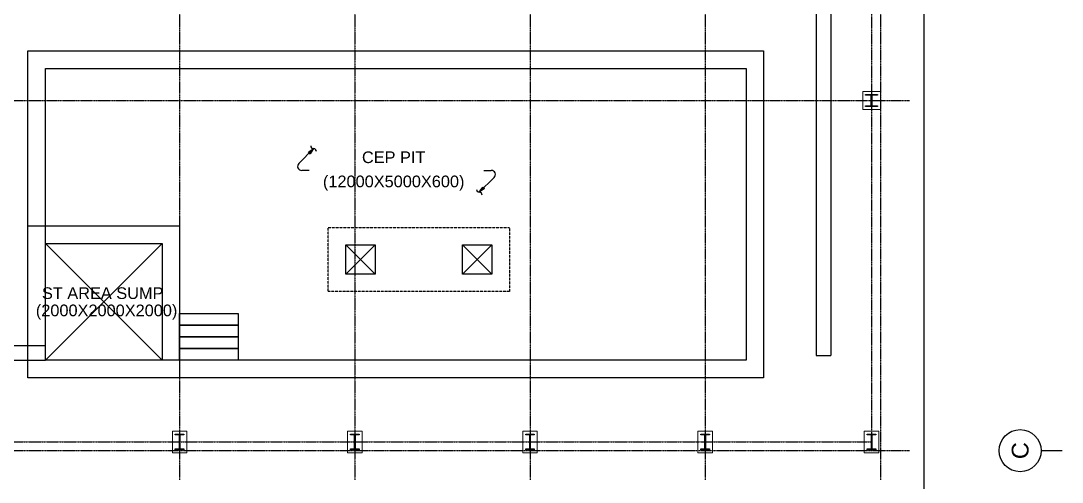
# Model space of a CAD drawing. Header units: millimetres. Extents: x 66027 to 360317, y -114806 to -64032.
# Drawn here: x 80530 to 98364, y -95807 to -87901 of the extents above; entities that cross this region are included whole.
import ezdxf
from ezdxf.enums import TextEntityAlignment as Align

# ---------------------------------------------------------------- set-up
doc = ezdxf.new("R2010")
doc.units = ezdxf.units.MM
doc.header["$LTSCALE"] = 140
doc.linetypes.add('CENTER', pattern=[2, 1.25, -0.25, 0.25, -0.25])
doc.linetypes.add('HIDDEN', pattern=[0.375, 0.25, -0.125])
for name, color, linetype in [('1CEN', 20, 'CENTER'), ('C_BLOCK', 7, 'Continuous'), ('C_CEN', 1, 'CENTER'), ('C_CONC', 3, 'Continuous'), ('C_STEEL', 2, 'Continuous'), ('C_TEXT_01', 2, 'Continuous'), ('CONC', 3, 'Continuous'), ('DIM', 1, 'Continuous'), ('TEXT', 3, 'Continuous')]:
    doc.layers.add(name, color=color, linetype=linetype)
doc.layers.add('Base Plate', color=2, linetype='Continuous', lineweight=0)
doc.styles.add('Arial', font='arial.ttf')

# ---------------------------------------------------------------- blocks, each defined once
blk = doc.blocks.new('cu')
at = {"layer": 'C_STEEL', "extrusion": (0, 0, -1)}
for p, q in [((20523.5, -8611.5), (20728.5, -8611.5)), ((20523.5, -8625.7), (20523.5, -8611.5)), ((20728.5, -8625.7), (20523.5, -8625.7)), ((20621.43, -8625.7), (20630.57, -8625.7)), ((20621.43, -8807.3), (20621.43, -8625.7)), ((20630.57, -8625.7), (20630.57, -8807.3)), ((20728.5, -8611.5), (20728.5, -8625.7)), ((20523.5, -8807.3), (20728.5, -8807.3)), ((20523.5, -8821.5), (20523.5, -8807.3)), ((20728.5, -8821.5), (20523.5, -8821.5)), ((20630.57, -8807.3), (20621.43, -8807.3)), ((20728.5, -8807.3), (20728.5, -8821.5)), ((8702, -14433), (8850, -14433)), ((8702, -14446), (8702, -14433)), ((8850, -14433), (8850, -14446)), ((11702, -14433), (11850, -14433)), ((11702, -14446), (11702, -14433)), ((11850, -14433), (11850, -14446)), ((14702, -14433), (14850, -14433)), ((14702, -14446), (14702, -14433)), ((14850, -14433), (14850, -14446)), ((17702, -14433), (17850, -14433)), ((17702, -14446), (17702, -14433)), ((17850, -14433), (17850, -14446)), ((20552, -14433), (20700, -14433)), ((20552, -14446), (20552, -14433)), ((20700, -14433), (20700, -14446)), ((8850, -14446), (8702, -14446)), ((8772.19, -14446), (8779.81, -14446)), ((8772.19, -14687), (8772.19, -14446)), ((8779.81, -14446), (8779.81, -14687)), ((11850, -14446), (11702, -14446)), ((11772.19, -14446), (11779.81, -14446)), ((11772.19, -14687), (11772.19, -14446)), ((11779.81, -14446), (11779.81, -14687)), ((14850, -14446), (14702, -14446)), ((14772.19, -14446), (14779.81, -14446)), ((14772.19, -14687), (14772.19, -14446)), ((14779.81, -14446), (14779.81, -14687)), ((17850, -14446), (17702, -14446)), ((17772.19, -14446), (17779.81, -14446)), ((17772.19, -14687), (17772.19, -14446)), ((17779.81, -14446), (17779.81, -14687)), ((20700, -14446), (20552, -14446)), ((20622.19, -14446), (20629.81, -14446)), ((20622.19, -14687), (20622.19, -14446)), ((20629.81, -14446), (20629.81, -14687)), ((8702, -14687), (8850, -14687)), ((8702, -14700), (8702, -14687)), ((8850, -14700), (8702, -14700)), ((8779.81, -14687), (8772.19, -14687)), ((8850, -14687), (8850, -14700)), ((11702, -14687), (11850, -14687)), ((11702, -14700), (11702, -14687)), ((11850, -14700), (11702, -14700)), ((11779.81, -14687), (11772.19, -14687)), ((11850, -14687), (11850, -14700)), ((14702, -14687), (14850, -14687)), ((14702, -14700), (14702, -14687)), ((14850, -14700), (14702, -14700)), ((14779.81, -14687), (14772.19, -14687)), ((14850, -14687), (14850, -14700)), ((17702, -14687), (17850, -14687)), ((17702, -14700), (17702, -14687)), ((17850, -14700), (17702, -14700)), ((17779.81, -14687), (17772.19, -14687)), ((17850, -14687), (17850, -14700)), ((20552, -14687), (20700, -14687)), ((20552, -14700), (20552, -14687)), ((20700, -14700), (20552, -14700)), ((20629.81, -14687), (20622.19, -14687)), ((20700, -14687), (20700, -14700))]:
    blk.add_line(p, q, dxfattribs=at)
blk = doc.blocks.new('c1')
at = {"layer": 'C_CEN', "color": 1, "ltscale": 0.1}
for p in [(19450, 14700), (-1250, 0)]:
    blk.add_line(p, (19450, 0), dxfattribs=at)
at = {"layer": 'C_STEEL'}
blk.add_blockref('cu', (-1176, 14567), dxfattribs=at)
blk = doc.blocks.new('S1')
at = {"layer": 'C_BLOCK', "color": 1, "linetype": 'Continuous'}
for p, q in [((1.58, 7.47), (-3.5, 2.39)), ((-0.15, 6.23), (1.58, 7.47)), ((-0.04, 6.22), (1.28, 7.17)), ((1.28, 7.17), (0.33, 5.84)), ((1.58, 7.47), (0.34, 5.74)), ((0.1, 5.98), (-0.15, 6.23)), ((-0.04, 6.22), (0.33, 5.84)), ((0.06, 6.21), (0.98, 6.87)), ((0.06, 6.21), (0.33, 5.95)), ((0.1, 5.98), (0.34, 5.74)), ((0.17, 6.21), (0.68, 6.57)), ((0.17, 6.21), (0.32, 6.06)), ((0.68, 6.57), (0.32, 6.06)), ((0.98, 6.87), (0.33, 5.95)), ((0, 0), (-2.51, 0))]:
    blk.add_line(p, q, dxfattribs=at)
for centre, radius, start, end in [((1.61, 8.49), 1.02, 181.7902, 268.2045), ((1.55, 6.45), 1.02, 1.7902, 88.2045), ((-2.51, 1.4), 1.4, 135, 270)]:
    blk.add_arc(centre, radius, start, end, dxfattribs=at)

msp = doc.modelspace()

# ---------------------------------------------------------------- linework, layer by layer
at = {"layer": '1CEN', "color": 1, "ltscale": 50}
for p, q in [((82950.3, -91717.1), (80950.3, -93717.1)), ((82950.3, -93717.1), (80950.3, -91717.1)), ((86596.4, -91741.7), (86096.4, -92241.7)), ((86096.4, -91741.7), (86596.4, -92241.7)), ((88596.4, -91741.7), (88096.4, -92241.7)), ((88096.4, -91741.7), (88596.4, -92241.7))]:
    msp.add_line(p, q, dxfattribs=at)
at = {"layer": 'Base Plate'}
for points in [[(94947.8, -89112.1), (95252.8, -89112.1), (95252.8, -89422.1), (94947.8, -89422.1)], [(83125.3, -95302.1), (83375.3, -95302.1), (83375.3, -94932.1), (83125.3, -94932.1)], [(86125.3, -95302.1), (86375.3, -95302.1), (86375.3, -94932.1), (86125.3, -94932.1)], [(89125.3, -95302.1), (89375.3, -95302.1), (89375.3, -94932.1), (89125.3, -94932.1)], [(92125.3, -95302.1), (92375.3, -95302.1), (92375.3, -94932.1), (92125.3, -94932.1)], [(94975.3, -95302.1), (95225.3, -95302.1), (95225.3, -94932.1), (94975.3, -94932.1)]]:
    msp.add_lwpolyline(points, close=True, dxfattribs=at)
at = {"layer": 'C_CEN', "color": 1, "ltscale": 0.1}
for p, q in [((83250.3, -79767.1), (83250.3, -95767.1)), ((86250.3, -79767.1), (86250.3, -95767.1)), ((89250.3, -79767.1), (89250.3, -95767.1)), ((92250.3, -79767.1), (92250.3, -95767.1)), ((95250.3, -79767.1), (95250.3, -95767.1)), ((73750.3, -89267.1), (95750.3, -89267.1)), ((73750.3, -95267.1), (95750.3, -95267.1))]:
    msp.add_line(p, q, dxfattribs=at)
at = {"layer": 'C_CONC', "color": 8}
for p, q in [((94150.3, -83767.1), (94150.3, -93637.1)), ((94400.3, -83767.1), (94400.3, -93637.1)), ((75000.3, -93467.1), (80950.3, -93467.1)), ((74750.3, -93717.1), (80950.3, -93717.1)), ((94150.3, -93637.1), (94400.3, -93637.1))]:
    msp.add_line(p, q, dxfattribs=at)
msp.add_lwpolyline([(73600.3, -96017.1), (96000.3, -96017.1), (96000.3, -79517.1), (73600.3, -79517.1)], close=True, dxfattribs=at)
at = {"layer": 'C_CONC', "color": 8, "elevation": 0}
for points in [[(80650.3, -88417.1), (93250.3, -88417.1), (93250.3, -94017.1), (80650.3, -94017.1)], [(80950.3, -88717.1), (92950.3, -88717.1), (92950.3, -93717.1), (80950.3, -93717.1)], [(80950.3, -91717.1), (82950.3, -91717.1), (82950.3, -93717.1), (80950.3, -93717.1)], [(86096.4, -91741.7), (86596.4, -91741.7), (86596.4, -92241.7), (86096.4, -92241.7)], [(88096.4, -91741.7), (88596.4, -91741.7), (88596.4, -92241.7), (88096.4, -92241.7)]]:
    msp.add_lwpolyline(points, close=True, dxfattribs=at)
msp.add_lwpolyline([(80650.3, -91417.1), (83250.3, -91417.1), (83250.3, -94017.1)], dxfattribs=at)
at = {"layer": 'CONC', "color": 8, "linetype": 'HIDDEN', "ltscale": 0.1, "elevation": 0}
msp.add_lwpolyline([(85796.4, -91441.7), (88896.4, -91441.7), (88896.4, -92541.7), (85796.4, -92541.7)], close=True, dxfattribs=at)
at = {"layer": 'CONC', "color": 8, "elevation": 0}
for points in [[(83250.3, -93117.1), (83250.3, -92917.1), (84250.3, -92917.1), (84250.3, -93117.1)], [(83250.3, -93317.1), (83250.3, -93117.1), (84250.3, -93117.1), (84250.3, -93317.1)], [(83250.3, -93517.1), (83250.3, -93317.1), (84250.3, -93317.1), (84250.3, -93517.1)], [(83250.3, -93717.1), (83250.3, -93517.1), (84250.3, -93517.1), (84250.3, -93717.1)]]:
    msp.add_lwpolyline(points, close=True, dxfattribs=at)
at = {"layer": 'DIM'}
msp.add_line((98003.8, -95267.1), (98363.8, -95267.1), dxfattribs=at)
msp.add_circle((97643.8, -95267.1), 360, dxfattribs=at)

# ---------------------------------------------------------------- block references
at = {"layer": '1CEN'}
msp.add_blockref('c1', (75650, -95117.1), dxfattribs=at)
at = {"layer": 'C_BLOCK', "color": 7, "linetype": 'Continuous', "lineweight": 0, "xscale": 50, "yscale": 50, "zscale": 50}
msp.add_blockref('S1', (85465.6, -90465.3), dxfattribs=at)
at = {"layer": 'C_BLOCK', "color": 7, "linetype": 'Continuous', "lineweight": 0, "xscale": 50, "yscale": 50, "zscale": 50, "rotation": 180}
msp.add_blockref('S1', (88461.3, -90465.3), dxfattribs=at)

# ---------------------------------------------------------------- texts
at = {"layer": 'C_TEXT_01', "style": 'Arial'}
for s, p in [('CEP PIT ', (86954.6, -90339.5)), ('(12000X5000X600) ', (86954.6, -90753.3)), ('ST AREA SUMP', (81932, -92667.9)), ('(2000X2000X2000) ', (82037.9, -92963.8))]:
    msp.add_text(s, height=200, dxfattribs=at).set_placement(p, align=Align.CENTER)
at = {"layer": 'TEXT', "color": 3, "linetype": 'Continuous', "style": 'Arial'}
msp.add_text('C', height=288, rotation=90, dxfattribs=at).set_placement((97643.8, -95267.1), align=Align.MIDDLE)

doc.saveas('drawing.dxf')
